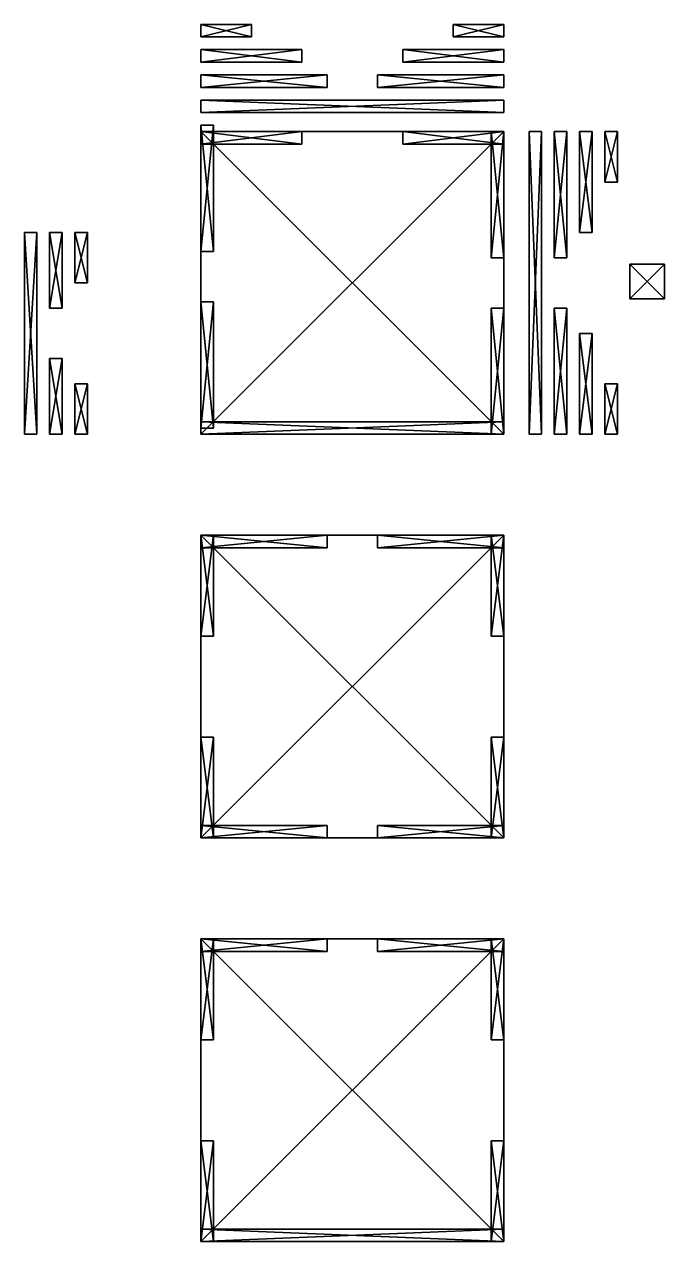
# Model space of a CAD drawing. Extents: x -1184 to 2456, y -2304 to 784.
# Drawn here: x 832 to 2456, y -2304 to 784 of the extents above; entities that cross this region are included whole.
import ezdxf

# ---------------------------------------------------------------- set-up
doc = ezdxf.new("R2010")
doc.units = 0

msp = doc.modelspace()

# ---------------------------------------------------------------- meshes
at = {"layer": 'OBJECT002', "color": 50}
mesh = msp.add_polyface(dxfattribs=at)
corners = [(1280, -256, 544), (1280, 512, 544), (2048, 512, 544), (2048, -256, 544), (1280, 512, 512), (1280, -256, 512), (2048, -256, 512), (2048, 512, 512)]
mesh.append_faces([[corners[k] for k in face] for face in [(1, 3, 0), (5, 7, 4), (4, 0, 5), (6, 2, 7), (7, 1, 4), (5, 3, 6)]], dxfattribs={"vtx0": -1})
mesh.append_faces([[corners[k] for k in face] for face in [(1, 2, 3), (5, 6, 7), (4, 1, 0), (6, 3, 2), (7, 2, 1), (5, 0, 3)]], dxfattribs={"vtx2": -1})
at = {"layer": 'OBJECT027', "color": 50}
mesh = msp.add_polyface(dxfattribs=at)
corners = [(896, 256, 479.999969), (896, 256, 223.999969), (928, 256, 223.999969), (928, 256, 479.999969), (928, 64, 223.999969), (928, 64, 479.999969), (896, 64, 223.999969), (896, 64, 479.999969)]
mesh.append_faces([[corners[k] for k in face] for face in [(1, 3, 0), (2, 5, 3), (1, 7, 6), (0, 5, 7), (2, 6, 4), (4, 7, 5)]], dxfattribs={"vtx0": -1})
mesh.append_faces([[corners[k] for k in face] for face in [(1, 2, 3), (2, 4, 5), (1, 0, 7), (0, 3, 5), (2, 1, 6), (4, 6, 7)]], dxfattribs={"vtx2": -1})
at = {"layer": 'OBJECT028', "color": 50}
mesh = msp.add_polyface(dxfattribs=at)
corners = [(928, -256, 479.999969), (928, -256, 223.999969), (896, -256, 223.999969), (896, -256, 479.999969), (928, -64, 223.999969), (928, -64, 479.999969), (896, -64, 223.999969), (896, -64, 479.999969)]
mesh.append_faces([[corners[k] for k in face] for face in [(1, 3, 0), (1, 5, 4), (2, 7, 3), (0, 7, 5), (2, 4, 6), (6, 5, 7)]], dxfattribs={"vtx0": -1})
mesh.append_faces([[corners[k] for k in face] for face in [(1, 2, 3), (1, 0, 5), (2, 6, 7), (0, 3, 7), (2, 1, 4), (6, 4, 5)]], dxfattribs={"vtx2": -1})
at = {"layer": 'OBJECT029', "color": 50}
mesh = msp.add_polyface(dxfattribs=at)
corners = [(960, 128.000015, 437.333313), (960, 256, 437.333313), (992, 256, 437.333313), (992, 128.000015, 437.333313), (992, 128.000015, 266.666656), (992, 256, 266.666656), (960, 256, 266.666656), (960, 128.000015, 266.666656)]
mesh.append_faces([[corners[k] for k in face] for face in [(1, 3, 0), (5, 7, 4), (5, 1, 6), (4, 2, 5), (6, 0, 7), (7, 3, 4)]], dxfattribs={"vtx0": -1})
mesh.append_faces([[corners[k] for k in face] for face in [(1, 2, 3), (5, 6, 7), (5, 2, 1), (4, 3, 2), (6, 1, 0), (7, 0, 3)]], dxfattribs={"vtx2": -1})
at = {"layer": 'OBJECT030', "color": 50}
mesh = msp.add_polyface(dxfattribs=at)
corners = [(991.999939, -128, 437.333313), (991.999939, -256, 437.333313), (959.999939, -256, 437.333313), (959.999939, -128, 437.333313), (959.999939, -128, 266.666656), (959.999939, -256, 266.666656), (991.999939, -256, 266.666656), (991.999939, -128, 266.666656)]
mesh.append_faces([[corners[k] for k in face] for face in [(1, 3, 0), (5, 7, 4), (5, 1, 6), (6, 0, 7), (4, 2, 5), (7, 3, 4)]], dxfattribs={"vtx0": -1})
mesh.append_faces([[corners[k] for k in face] for face in [(1, 2, 3), (5, 6, 7), (5, 2, 1), (6, 1, 0), (4, 3, 2), (7, 0, 3)]], dxfattribs={"vtx2": -1})
at = {"layer": 'OBJECT075', "color": 50}
mesh = msp.add_polyface(dxfattribs=at)
corners = [(832, -256, 479.999969), (832, 256, 479.999969), (864, 256, 479.999969), (864, -256, 479.999969), (832, 256, 223.999969), (832, -256, 223.999969), (864, -256, 223.999969), (864, 256, 223.999969)]
mesh.append_faces([[corners[k] for k in face] for face in [(1, 3, 0), (5, 7, 4), (4, 0, 5), (6, 2, 7), (7, 1, 4), (5, 3, 6)]], dxfattribs={"vtx0": -1})
mesh.append_faces([[corners[k] for k in face] for face in [(1, 2, 3), (5, 6, 7), (4, 1, 0), (6, 3, 2), (7, 2, 1), (5, 0, 3)]], dxfattribs={"vtx2": -1})
at = {"layer": 'OBJECT102', "color": 50}
mesh = msp.add_polyface(dxfattribs=at)
corners = [(1280, -1280, 544), (1280, -512, 544), (2048, -512, 544), (2048, -1280, 544), (1280, -512, 512), (1280, -1280, 512), (2048, -1280, 512), (2048, -512, 512)]
mesh.append_faces([[corners[k] for k in face] for face in [(1, 3, 0), (5, 7, 4), (4, 0, 5), (6, 2, 7), (7, 1, 4), (5, 3, 6)]], dxfattribs={"vtx0": -1})
mesh.append_faces([[corners[k] for k in face] for face in [(1, 2, 3), (5, 6, 7), (4, 1, 0), (6, 3, 2), (7, 2, 1), (5, 0, 3)]], dxfattribs={"vtx2": -1})
at = {"layer": 'OBJECT103', "color": 50}
mesh = msp.add_polyface(dxfattribs=at)
corners = [(1280, -2304, 544), (1280, -1536, 544), (2048, -1536, 544), (2048, -2304, 544), (1280, -1536, 512), (1280, -2304, 512), (2048, -2304, 512), (2048, -1536, 512)]
mesh.append_faces([[corners[k] for k in face] for face in [(1, 3, 0), (5, 7, 4), (4, 0, 5), (6, 2, 7), (7, 1, 4), (5, 3, 6)]], dxfattribs={"vtx0": -1})
mesh.append_faces([[corners[k] for k in face] for face in [(1, 2, 3), (5, 6, 7), (4, 1, 0), (6, 3, 2), (7, 2, 1), (5, 0, 3)]], dxfattribs={"vtx2": -1})
at = {"layer": 'OBJECT104', "color": 50}
mesh = msp.add_polyface(dxfattribs=at)
corners = [(1280, -256, 768), (1280, 512, 768), (2048, 512, 768), (2048, -256, 768), (1280, 512, 736), (1280, -256, 736), (2048, -256, 736), (2048, 512, 736)]
mesh.append_faces([[corners[k] for k in face] for face in [(1, 3, 0), (5, 7, 4), (4, 0, 5), (6, 2, 7), (7, 1, 4), (5, 3, 6)]], dxfattribs={"vtx0": -1})
mesh.append_faces([[corners[k] for k in face] for face in [(1, 2, 3), (5, 6, 7), (4, 1, 0), (6, 3, 2), (7, 2, 1), (5, 0, 3)]], dxfattribs={"vtx2": -1})
at = {"layer": 'OBJECT105', "color": 50}
mesh = msp.add_polyface(dxfattribs=at)
corners = [(1280, -1280, 768), (1280, -512, 768), (2048, -512, 768), (2048, -1280, 768), (1280, -512, 736), (1280, -1280, 736), (2048, -1280, 736), (2048, -512, 736)]
mesh.append_faces([[corners[k] for k in face] for face in [(1, 3, 0), (5, 7, 4), (4, 0, 5), (6, 2, 7), (7, 1, 4), (5, 3, 6)]], dxfattribs={"vtx0": -1})
mesh.append_faces([[corners[k] for k in face] for face in [(1, 2, 3), (5, 6, 7), (4, 1, 0), (6, 3, 2), (7, 2, 1), (5, 0, 3)]], dxfattribs={"vtx2": -1})
at = {"layer": 'OBJECT106', "color": 50}
mesh = msp.add_polyface(dxfattribs=at)
corners = [(1280, -2304, 768), (1280, -1536, 768), (2048, -1536, 768), (2048, -2304, 768), (1280, -1536, 736), (1280, -2304, 736), (2048, -2304, 736), (2048, -1536, 736)]
mesh.append_faces([[corners[k] for k in face] for face in [(1, 3, 0), (5, 7, 4), (4, 0, 5), (6, 2, 7), (7, 1, 4), (5, 3, 6)]], dxfattribs={"vtx0": -1})
mesh.append_faces([[corners[k] for k in face] for face in [(1, 2, 3), (5, 6, 7), (4, 1, 0), (6, 3, 2), (7, 2, 1), (5, 0, 3)]], dxfattribs={"vtx2": -1})
at = {"layer": 'OBJECT107', "color": 50}
mesh = msp.add_polyface(dxfattribs=at)
corners = [(2112, -256, 736), (2112, 512, 736), (2144, 512, 736), (2144, -256, 736), (2112, 512, 544), (2112, -256, 544), (2144, -256, 544), (2144, 512, 544)]
mesh.append_faces([[corners[k] for k in face] for face in [(1, 3, 0), (5, 7, 4), (4, 0, 5), (6, 2, 7), (7, 1, 4), (5, 3, 6)]], dxfattribs={"vtx0": -1})
mesh.append_faces([[corners[k] for k in face] for face in [(1, 2, 3), (5, 6, 7), (4, 1, 0), (6, 3, 2), (7, 2, 1), (5, 0, 3)]], dxfattribs={"vtx2": -1})
at = {"layer": 'OBJECT108', "color": 50}
mesh = msp.add_polyface(dxfattribs=at)
corners = [(2176, -256, 736), (2176, 64.000015, 736), (2208, 64.000015, 736), (2208, -256, 736), (2176, 64.000015, 544), (2176, -256, 544), (2208, -256, 544), (2208, 64.000015, 544)]
mesh.append_faces([[corners[k] for k in face] for face in [(1, 3, 0), (5, 7, 4), (4, 0, 5), (6, 2, 7), (7, 1, 4), (5, 3, 6)]], dxfattribs={"vtx0": -1})
mesh.append_faces([[corners[k] for k in face] for face in [(1, 2, 3), (5, 6, 7), (4, 1, 0), (6, 3, 2), (7, 2, 1), (5, 0, 3)]], dxfattribs={"vtx2": -1})
at = {"layer": 'OBJECT109', "color": 50}
mesh = msp.add_polyface(dxfattribs=at)
corners = [(2176, 192, 736), (2176, 512, 736), (2208, 512, 736), (2208, 192, 736), (2176, 512, 544), (2176, 192, 544), (2208, 192, 544), (2208, 512, 544)]
mesh.append_faces([[corners[k] for k in face] for face in [(1, 3, 0), (5, 7, 4), (4, 0, 5), (6, 2, 7), (7, 1, 4), (5, 3, 6)]], dxfattribs={"vtx0": -1})
mesh.append_faces([[corners[k] for k in face] for face in [(1, 2, 3), (5, 6, 7), (4, 1, 0), (6, 3, 2), (7, 2, 1), (5, 0, 3)]], dxfattribs={"vtx2": -1})
at = {"layer": 'OBJECT110', "color": 50}
mesh = msp.add_polyface(dxfattribs=at)
corners = [(2240, 256, 736), (2240, 512, 736), (2272, 512, 736), (2272, 256, 736), (2240, 512, 544), (2240, 256, 544), (2272, 256, 544), (2272, 512, 544)]
mesh.append_faces([[corners[k] for k in face] for face in [(1, 3, 0), (5, 7, 4), (4, 0, 5), (6, 2, 7), (7, 1, 4), (5, 3, 6)]], dxfattribs={"vtx0": -1})
mesh.append_faces([[corners[k] for k in face] for face in [(1, 2, 3), (5, 6, 7), (4, 1, 0), (6, 3, 2), (7, 2, 1), (5, 0, 3)]], dxfattribs={"vtx2": -1})
at = {"layer": 'OBJECT111', "color": 50}
mesh = msp.add_polyface(dxfattribs=at)
corners = [(2240, -256, 736), (2240, 0.000015, 736), (2272, 0.000015, 736), (2272, -256, 736), (2240, 0.000015, 544), (2240, -256, 544), (2272, -256, 544), (2272, 0.000015, 544)]
mesh.append_faces([[corners[k] for k in face] for face in [(1, 3, 0), (5, 7, 4), (4, 0, 5), (6, 2, 7), (7, 1, 4), (5, 3, 6)]], dxfattribs={"vtx0": -1})
mesh.append_faces([[corners[k] for k in face] for face in [(1, 2, 3), (5, 6, 7), (4, 1, 0), (6, 3, 2), (7, 2, 1), (5, 0, 3)]], dxfattribs={"vtx2": -1})
at = {"layer": 'OBJECT112', "color": 50}
mesh = msp.add_polyface(dxfattribs=at)
corners = [(2304, -256, 736), (2304, -128.000015, 736), (2336, -128.000015, 736), (2336, -256, 736), (2304, -128.000015, 544), (2304, -256, 544), (2336, -256, 544), (2336, -128.000015, 544)]
mesh.append_faces([[corners[k] for k in face] for face in [(1, 3, 0), (5, 7, 4), (4, 0, 5), (6, 2, 7), (7, 1, 4), (5, 3, 6)]], dxfattribs={"vtx0": -1})
mesh.append_faces([[corners[k] for k in face] for face in [(1, 2, 3), (5, 6, 7), (4, 1, 0), (6, 3, 2), (7, 2, 1), (5, 0, 3)]], dxfattribs={"vtx2": -1})
at = {"layer": 'OBJECT113', "color": 50}
mesh = msp.add_polyface(dxfattribs=at)
corners = [(2304, 384, 736), (2304, 512, 736), (2336, 512, 736), (2336, 384, 736), (2304, 512, 544), (2304, 384, 544), (2336, 384, 544), (2336, 512, 544)]
mesh.append_faces([[corners[k] for k in face] for face in [(1, 3, 0), (5, 7, 4), (4, 0, 5), (6, 2, 7), (7, 1, 4), (5, 3, 6)]], dxfattribs={"vtx0": -1})
mesh.append_faces([[corners[k] for k in face] for face in [(1, 2, 3), (5, 6, 7), (4, 1, 0), (6, 3, 2), (7, 2, 1), (5, 0, 3)]], dxfattribs={"vtx2": -1})
at = {"layer": 'OBJECT114', "color": 50}
mesh = msp.add_polyface(dxfattribs=at)
corners = [(2368, 176, 638), (2456, 176, 638), (2456, 88, 638), (2368, 88, 638), (2368, 88, 544), (2456, 88, 544), (2456, 176, 544), (2368, 176, 544)]
mesh.append_faces([[corners[k] for k in face] for face in [(1, 3, 0), (5, 7, 4), (3, 7, 0), (5, 1, 6), (0, 6, 1), (4, 2, 5)]], dxfattribs={"vtx0": -1})
mesh.append_faces([[corners[k] for k in face] for face in [(1, 2, 3), (5, 6, 7), (3, 4, 7), (5, 2, 1), (0, 7, 6), (4, 3, 2)]], dxfattribs={"vtx2": -1})
at = {"layer": 'OBJECT115', "color": 50}
mesh = msp.add_polyface(dxfattribs=at)
corners = [(2048, 560, 736), (1279.999878, 559.999939, 736), (1279.999878, 591.999939, 736), (2048, 592, 736), (1279.999878, 559.999939, 544), (2048, 560, 544), (2048, 592, 544), (1279.999878, 591.999939, 544)]
mesh.append_faces([[corners[k] for k in face] for face in [(1, 3, 0), (5, 7, 4), (4, 0, 5), (6, 2, 7), (7, 1, 4), (5, 3, 6)]], dxfattribs={"vtx0": -1})
mesh.append_faces([[corners[k] for k in face] for face in [(1, 2, 3), (5, 6, 7), (4, 1, 0), (6, 3, 2), (7, 2, 1), (5, 0, 3)]], dxfattribs={"vtx2": -1})
at = {"layer": 'OBJECT116', "color": 50}
mesh = msp.add_polyface(dxfattribs=at)
corners = [(2048, 624, 736), (1727.999878, 623.999939, 736), (1727.999878, 655.999939, 736), (2048, 656, 736), (1727.999878, 623.999939, 544), (2048, 624, 544), (2048, 656, 544), (1727.999878, 655.999939, 544)]
mesh.append_faces([[corners[k] for k in face] for face in [(1, 3, 0), (5, 7, 4), (4, 0, 5), (6, 2, 7), (7, 1, 4), (5, 3, 6)]], dxfattribs={"vtx0": -1})
mesh.append_faces([[corners[k] for k in face] for face in [(1, 2, 3), (5, 6, 7), (4, 1, 0), (6, 3, 2), (7, 2, 1), (5, 0, 3)]], dxfattribs={"vtx2": -1})
at = {"layer": 'OBJECT117', "color": 50}
mesh = msp.add_polyface(dxfattribs=at)
corners = [(1599.999878, 623.999939, 736), (1279.999878, 623.999939, 736), (1279.999878, 655.999939, 736), (1599.999878, 655.999939, 736), (1279.999878, 623.999939, 544), (1599.999878, 623.999939, 544), (1599.999878, 655.999939, 544), (1279.999878, 655.999939, 544)]
mesh.append_faces([[corners[k] for k in face] for face in [(1, 3, 0), (5, 7, 4), (4, 0, 5), (6, 2, 7), (7, 1, 4), (5, 3, 6)]], dxfattribs={"vtx0": -1})
mesh.append_faces([[corners[k] for k in face] for face in [(1, 2, 3), (5, 6, 7), (4, 1, 0), (6, 3, 2), (7, 2, 1), (5, 0, 3)]], dxfattribs={"vtx2": -1})
at = {"layer": 'OBJECT118', "color": 50}
mesh = msp.add_polyface(dxfattribs=at)
corners = [(1535.999878, 688, 736), (1279.999878, 687.999878, 736), (1279.999878, 719.999878, 736), (1535.999878, 720, 736), (1279.999878, 687.999878, 544), (1535.999878, 688, 544), (1535.999878, 720, 544), (1279.999878, 719.999878, 544)]
mesh.append_faces([[corners[k] for k in face] for face in [(1, 3, 0), (5, 7, 4), (4, 0, 5), (6, 2, 7), (7, 1, 4), (5, 3, 6)]], dxfattribs={"vtx0": -1})
mesh.append_faces([[corners[k] for k in face] for face in [(1, 2, 3), (5, 6, 7), (4, 1, 0), (6, 3, 2), (7, 2, 1), (5, 0, 3)]], dxfattribs={"vtx2": -1})
at = {"layer": 'OBJECT119', "color": 50}
mesh = msp.add_polyface(dxfattribs=at)
corners = [(2048, 688, 736), (1791.999878, 688, 736), (1791.999878, 720, 736), (2048, 720, 736), (1791.999878, 688, 544), (2048, 688, 544), (2048, 720, 544), (1791.999878, 720, 544)]
mesh.append_faces([[corners[k] for k in face] for face in [(1, 3, 0), (5, 7, 4), (4, 0, 5), (6, 2, 7), (7, 1, 4), (5, 3, 6)]], dxfattribs={"vtx0": -1})
mesh.append_faces([[corners[k] for k in face] for face in [(1, 2, 3), (5, 6, 7), (4, 1, 0), (6, 3, 2), (7, 2, 1), (5, 0, 3)]], dxfattribs={"vtx2": -1})
at = {"layer": 'OBJECT120', "color": 50}
mesh = msp.add_polyface(dxfattribs=at)
corners = [(2048, 752, 736), (1919.999878, 752, 736), (1919.999878, 784, 736), (2048, 784, 736), (1919.999878, 752, 544), (2048, 752, 544), (2048, 784, 544), (1919.999878, 784, 544)]
mesh.append_faces([[corners[k] for k in face] for face in [(1, 3, 0), (5, 7, 4), (4, 0, 5), (6, 2, 7), (7, 1, 4), (5, 3, 6)]], dxfattribs={"vtx0": -1})
mesh.append_faces([[corners[k] for k in face] for face in [(1, 2, 3), (5, 6, 7), (4, 1, 0), (6, 3, 2), (7, 2, 1), (5, 0, 3)]], dxfattribs={"vtx2": -1})
at = {"layer": 'OBJECT121', "color": 50}
mesh = msp.add_polyface(dxfattribs=at)
corners = [(1407.999878, 752, 736), (1279.999878, 751.999878, 736), (1279.999878, 783.999878, 736), (1407.999878, 784, 736), (1279.999878, 751.999878, 544), (1407.999878, 752, 544), (1407.999878, 784, 544), (1279.999878, 783.999878, 544)]
mesh.append_faces([[corners[k] for k in face] for face in [(1, 3, 0), (5, 7, 4), (4, 0, 5), (6, 2, 7), (7, 1, 4), (5, 3, 6)]], dxfattribs={"vtx0": -1})
mesh.append_faces([[corners[k] for k in face] for face in [(1, 2, 3), (5, 6, 7), (4, 1, 0), (6, 3, 2), (7, 2, 1), (5, 0, 3)]], dxfattribs={"vtx2": -1})
at = {"layer": 'OBJECT122', "color": 50}
mesh = msp.add_polyface(dxfattribs=at)
corners = [(2048, -256, 736), (1279.999878, -256.000061, 736), (1279.999878, -224.000061, 736), (2048, -224, 736), (1279.999878, -256.000061, 544), (2048, -256, 544), (2048, -224, 544), (1279.999878, -224.000061, 544)]
mesh.append_faces([[corners[k] for k in face] for face in [(1, 3, 0), (5, 7, 4), (4, 0, 5), (6, 2, 7), (7, 1, 4), (5, 3, 6)]], dxfattribs={"vtx0": -1})
mesh.append_faces([[corners[k] for k in face] for face in [(1, 2, 3), (5, 6, 7), (4, 1, 0), (6, 3, 2), (7, 2, 1), (5, 0, 3)]], dxfattribs={"vtx2": -1})
at = {"layer": 'OBJECT123', "color": 50}
mesh = msp.add_polyface(dxfattribs=at)
corners = [(2048, -2304, 736), (1279.999878, -2304, 736), (1279.999878, -2272, 736), (2048, -2272, 736), (1279.999878, -2304, 544), (2048, -2304, 544), (2048, -2272, 544), (1279.999878, -2272, 544)]
mesh.append_faces([[corners[k] for k in face] for face in [(1, 3, 0), (5, 7, 4), (4, 0, 5), (6, 2, 7), (7, 1, 4), (5, 3, 6)]], dxfattribs={"vtx0": -1})
mesh.append_faces([[corners[k] for k in face] for face in [(1, 2, 3), (5, 6, 7), (4, 1, 0), (6, 3, 2), (7, 2, 1), (5, 0, 3)]], dxfattribs={"vtx2": -1})
at = {"layer": 'OBJECT124', "color": 50}
mesh = msp.add_polyface(dxfattribs=at)
corners = [(1535.999878, 480, 736), (1279.999878, 479.999878, 736), (1279.999878, 511.999878, 736), (1535.999878, 512, 736), (1279.999878, 479.999878, 544), (1535.999878, 480, 544), (1535.999878, 512, 544), (1279.999878, 511.999878, 544)]
mesh.append_faces([[corners[k] for k in face] for face in [(1, 3, 0), (5, 7, 4), (4, 0, 5), (6, 2, 7), (7, 1, 4), (5, 3, 6)]], dxfattribs={"vtx0": -1})
mesh.append_faces([[corners[k] for k in face] for face in [(1, 2, 3), (5, 6, 7), (4, 1, 0), (6, 3, 2), (7, 2, 1), (5, 0, 3)]], dxfattribs={"vtx2": -1})
at = {"layer": 'OBJECT125', "color": 50}
mesh = msp.add_polyface(dxfattribs=at)
corners = [(2048, 480, 736), (1791.999878, 480, 736), (1791.999878, 512, 736), (2048, 512, 736), (1791.999878, 480, 544), (2048, 480, 544), (2048, 512, 544), (1791.999878, 512, 544)]
mesh.append_faces([[corners[k] for k in face] for face in [(1, 3, 0), (5, 7, 4), (4, 0, 5), (6, 2, 7), (7, 1, 4), (5, 3, 6)]], dxfattribs={"vtx0": -1})
mesh.append_faces([[corners[k] for k in face] for face in [(1, 2, 3), (5, 6, 7), (4, 1, 0), (6, 3, 2), (7, 2, 1), (5, 0, 3)]], dxfattribs={"vtx2": -1})
at = {"layer": 'OBJECT126', "color": 50}
mesh = msp.add_polyface(dxfattribs=at)
corners = [(2016, -768, 736), (2016, -512, 736), (2048, -512, 736), (2048, -768, 736), (2016, -512, 544), (2016, -768, 544), (2048, -768, 544), (2048, -512, 544)]
mesh.append_faces([[corners[k] for k in face] for face in [(1, 3, 0), (5, 7, 4), (4, 0, 5), (6, 2, 7), (7, 1, 4), (5, 3, 6)]], dxfattribs={"vtx0": -1})
mesh.append_faces([[corners[k] for k in face] for face in [(1, 2, 3), (5, 6, 7), (4, 1, 0), (6, 3, 2), (7, 2, 1), (5, 0, 3)]], dxfattribs={"vtx2": -1})
at = {"layer": 'OBJECT127', "color": 50}
mesh = msp.add_polyface(dxfattribs=at)
corners = [(2016, -1280, 736), (2016, -1024, 736), (2048, -1024, 736), (2048, -1280, 736), (2016, -1024, 544), (2016, -1280, 544), (2048, -1280, 544), (2048, -1024, 544)]
mesh.append_faces([[corners[k] for k in face] for face in [(1, 3, 0), (5, 7, 4), (4, 0, 5), (6, 2, 7), (7, 1, 4), (5, 3, 6)]], dxfattribs={"vtx0": -1})
mesh.append_faces([[corners[k] for k in face] for face in [(1, 2, 3), (5, 6, 7), (4, 1, 0), (6, 3, 2), (7, 2, 1), (5, 0, 3)]], dxfattribs={"vtx2": -1})
at = {"layer": 'OBJECT128', "color": 50}
mesh = msp.add_polyface(dxfattribs=at)
corners = [(1280, -768, 736), (1280, -512, 736), (1312, -512, 736), (1312, -768, 736), (1280, -512, 544), (1280, -768, 544), (1312, -768, 544), (1312, -512, 544)]
mesh.append_faces([[corners[k] for k in face] for face in [(1, 3, 0), (5, 7, 4), (4, 0, 5), (6, 2, 7), (7, 1, 4), (5, 3, 6)]], dxfattribs={"vtx0": -1})
mesh.append_faces([[corners[k] for k in face] for face in [(1, 2, 3), (5, 6, 7), (4, 1, 0), (6, 3, 2), (7, 2, 1), (5, 0, 3)]], dxfattribs={"vtx2": -1})
at = {"layer": 'OBJECT129', "color": 50}
mesh = msp.add_polyface(dxfattribs=at)
corners = [(1280, -1280, 736), (1280, -1024, 736), (1312, -1024, 736), (1312, -1280, 736), (1280, -1024, 544), (1280, -1280, 544), (1312, -1280, 544), (1312, -1024, 544)]
mesh.append_faces([[corners[k] for k in face] for face in [(1, 3, 0), (5, 7, 4), (4, 0, 5), (6, 2, 7), (7, 1, 4), (5, 3, 6)]], dxfattribs={"vtx0": -1})
mesh.append_faces([[corners[k] for k in face] for face in [(1, 2, 3), (5, 6, 7), (4, 1, 0), (6, 3, 2), (7, 2, 1), (5, 0, 3)]], dxfattribs={"vtx2": -1})
at = {"layer": 'OBJECT130', "color": 50}
mesh = msp.add_polyface(dxfattribs=at)
corners = [(2048, -544, 736), (1727.999878, -544.000061, 736), (1727.999878, -512.000061, 736), (2048, -512, 736), (1727.999878, -544.000061, 544), (2048, -544, 544), (2048, -512, 544), (1727.999878, -512.000061, 544)]
mesh.append_faces([[corners[k] for k in face] for face in [(1, 3, 0), (5, 7, 4), (4, 0, 5), (6, 2, 7), (7, 1, 4), (5, 3, 6)]], dxfattribs={"vtx0": -1})
mesh.append_faces([[corners[k] for k in face] for face in [(1, 2, 3), (5, 6, 7), (4, 1, 0), (6, 3, 2), (7, 2, 1), (5, 0, 3)]], dxfattribs={"vtx2": -1})
at = {"layer": 'OBJECT131', "color": 50}
mesh = msp.add_polyface(dxfattribs=at)
corners = [(1599.999878, -544.000061, 736), (1279.999878, -544.000061, 736), (1279.999878, -512.000061, 736), (1599.999878, -512.000061, 736), (1279.999878, -544.000061, 544), (1599.999878, -544.000061, 544), (1599.999878, -512.000061, 544), (1279.999878, -512.000061, 544)]
mesh.append_faces([[corners[k] for k in face] for face in [(1, 3, 0), (5, 7, 4), (4, 0, 5), (6, 2, 7), (7, 1, 4), (5, 3, 6)]], dxfattribs={"vtx0": -1})
mesh.append_faces([[corners[k] for k in face] for face in [(1, 2, 3), (5, 6, 7), (4, 1, 0), (6, 3, 2), (7, 2, 1), (5, 0, 3)]], dxfattribs={"vtx2": -1})
at = {"layer": 'OBJECT132', "color": 50}
mesh = msp.add_polyface(dxfattribs=at)
corners = [(2048, -1280, 736), (1727.999878, -1280, 736), (1727.999878, -1248, 736), (2048, -1248, 736), (1727.999878, -1280, 544), (2048, -1280, 544), (2048, -1248, 544), (1727.999878, -1248, 544)]
mesh.append_faces([[corners[k] for k in face] for face in [(1, 3, 0), (5, 7, 4), (4, 0, 5), (6, 2, 7), (7, 1, 4), (5, 3, 6)]], dxfattribs={"vtx0": -1})
mesh.append_faces([[corners[k] for k in face] for face in [(1, 2, 3), (5, 6, 7), (4, 1, 0), (6, 3, 2), (7, 2, 1), (5, 0, 3)]], dxfattribs={"vtx2": -1})
at = {"layer": 'OBJECT133', "color": 50}
mesh = msp.add_polyface(dxfattribs=at)
corners = [(1599.999878, -1280, 736), (1279.999878, -1280, 736), (1279.999878, -1248, 736), (1599.999878, -1248, 736), (1279.999878, -1280, 544), (1599.999878, -1280, 544), (1599.999878, -1248, 544), (1279.999878, -1248, 544)]
mesh.append_faces([[corners[k] for k in face] for face in [(1, 3, 0), (5, 7, 4), (4, 0, 5), (6, 2, 7), (7, 1, 4), (5, 3, 6)]], dxfattribs={"vtx0": -1})
mesh.append_faces([[corners[k] for k in face] for face in [(1, 2, 3), (5, 6, 7), (4, 1, 0), (6, 3, 2), (7, 2, 1), (5, 0, 3)]], dxfattribs={"vtx2": -1})
at = {"layer": 'OBJECT134', "color": 50}
mesh = msp.add_polyface(dxfattribs=at)
corners = [(2016, -1792, 736), (2016, -1536, 736), (2048, -1536, 736), (2048, -1792, 736), (2016, -1536, 544), (2016, -1792, 544), (2048, -1792, 544), (2048, -1536, 544)]
mesh.append_faces([[corners[k] for k in face] for face in [(1, 3, 0), (5, 7, 4), (4, 0, 5), (6, 2, 7), (7, 1, 4), (5, 3, 6)]], dxfattribs={"vtx0": -1})
mesh.append_faces([[corners[k] for k in face] for face in [(1, 2, 3), (5, 6, 7), (4, 1, 0), (6, 3, 2), (7, 2, 1), (5, 0, 3)]], dxfattribs={"vtx2": -1})
at = {"layer": 'OBJECT135', "color": 50}
mesh = msp.add_polyface(dxfattribs=at)
corners = [(2016, -2304, 736), (2016, -2048, 736), (2048, -2048, 736), (2048, -2304, 736), (2016, -2048, 544), (2016, -2304, 544), (2048, -2304, 544), (2048, -2048, 544)]
mesh.append_faces([[corners[k] for k in face] for face in [(1, 3, 0), (5, 7, 4), (4, 0, 5), (6, 2, 7), (7, 1, 4), (5, 3, 6)]], dxfattribs={"vtx0": -1})
mesh.append_faces([[corners[k] for k in face] for face in [(1, 2, 3), (5, 6, 7), (4, 1, 0), (6, 3, 2), (7, 2, 1), (5, 0, 3)]], dxfattribs={"vtx2": -1})
at = {"layer": 'OBJECT136', "color": 50}
mesh = msp.add_polyface(dxfattribs=at)
corners = [(1280, -1792, 736), (1280, -1536, 736), (1312, -1536, 736), (1312, -1792, 736), (1280, -1536, 544), (1280, -1792, 544), (1312, -1792, 544), (1312, -1536, 544)]
mesh.append_faces([[corners[k] for k in face] for face in [(1, 3, 0), (5, 7, 4), (4, 0, 5), (6, 2, 7), (7, 1, 4), (5, 3, 6)]], dxfattribs={"vtx0": -1})
mesh.append_faces([[corners[k] for k in face] for face in [(1, 2, 3), (5, 6, 7), (4, 1, 0), (6, 3, 2), (7, 2, 1), (5, 0, 3)]], dxfattribs={"vtx2": -1})
at = {"layer": 'OBJECT137', "color": 50}
mesh = msp.add_polyface(dxfattribs=at)
corners = [(1280, -2304, 736), (1280, -2048, 736), (1312, -2048, 736), (1312, -2304, 736), (1280, -2048, 544), (1280, -2304, 544), (1312, -2304, 544), (1312, -2048, 544)]
mesh.append_faces([[corners[k] for k in face] for face in [(1, 3, 0), (5, 7, 4), (4, 0, 5), (6, 2, 7), (7, 1, 4), (5, 3, 6)]], dxfattribs={"vtx0": -1})
mesh.append_faces([[corners[k] for k in face] for face in [(1, 2, 3), (5, 6, 7), (4, 1, 0), (6, 3, 2), (7, 2, 1), (5, 0, 3)]], dxfattribs={"vtx2": -1})
at = {"layer": 'OBJECT138', "color": 50}
mesh = msp.add_polyface(dxfattribs=at)
corners = [(2048, -1568, 736), (1727.999878, -1568, 736), (1727.999878, -1536, 736), (2048, -1536, 736), (1727.999878, -1568, 544), (2048, -1568, 544), (2048, -1536, 544), (1727.999878, -1536, 544)]
mesh.append_faces([[corners[k] for k in face] for face in [(1, 3, 0), (5, 7, 4), (4, 0, 5), (6, 2, 7), (7, 1, 4), (5, 3, 6)]], dxfattribs={"vtx0": -1})
mesh.append_faces([[corners[k] for k in face] for face in [(1, 2, 3), (5, 6, 7), (4, 1, 0), (6, 3, 2), (7, 2, 1), (5, 0, 3)]], dxfattribs={"vtx2": -1})
at = {"layer": 'OBJECT139', "color": 50}
mesh = msp.add_polyface(dxfattribs=at)
corners = [(1599.999878, -1568, 736), (1279.999878, -1568, 736), (1279.999878, -1536, 736), (1599.999878, -1536, 736), (1279.999878, -1568, 544), (1599.999878, -1568, 544), (1599.999878, -1536, 544), (1279.999878, -1536, 544)]
mesh.append_faces([[corners[k] for k in face] for face in [(1, 3, 0), (5, 7, 4), (4, 0, 5), (6, 2, 7), (7, 1, 4), (5, 3, 6)]], dxfattribs={"vtx0": -1})
mesh.append_faces([[corners[k] for k in face] for face in [(1, 2, 3), (5, 6, 7), (4, 1, 0), (6, 3, 2), (7, 2, 1), (5, 0, 3)]], dxfattribs={"vtx2": -1})
at = {"layer": 'OBJECT140', "color": 50}
mesh = msp.add_polyface(dxfattribs=at)
corners = [(2016, -256, 736), (2016, 64.000015, 736), (2048, 64.000015, 736), (2048, -256, 736), (2016, 64.000015, 544), (2016, -256, 544), (2048, -256, 544), (2048, 64.000015, 544)]
mesh.append_faces([[corners[k] for k in face] for face in [(1, 3, 0), (5, 7, 4), (4, 0, 5), (6, 2, 7), (7, 1, 4), (5, 3, 6)]], dxfattribs={"vtx0": -1})
mesh.append_faces([[corners[k] for k in face] for face in [(1, 2, 3), (5, 6, 7), (4, 1, 0), (6, 3, 2), (7, 2, 1), (5, 0, 3)]], dxfattribs={"vtx2": -1})
at = {"layer": 'OBJECT141', "color": 50}
mesh = msp.add_polyface(dxfattribs=at)
corners = [(2016, 192, 736), (2016, 512, 736), (2048, 512, 736), (2048, 192, 736), (2016, 512, 544), (2016, 192, 544), (2048, 192, 544), (2048, 512, 544)]
mesh.append_faces([[corners[k] for k in face] for face in [(1, 3, 0), (5, 7, 4), (4, 0, 5), (6, 2, 7), (7, 1, 4), (5, 3, 6)]], dxfattribs={"vtx0": -1})
mesh.append_faces([[corners[k] for k in face] for face in [(1, 2, 3), (5, 6, 7), (4, 1, 0), (6, 3, 2), (7, 2, 1), (5, 0, 3)]], dxfattribs={"vtx2": -1})
at = {"layer": 'OBJECT142', "color": 50}
mesh = msp.add_polyface(dxfattribs=at)
corners = [(1280, -240, 736), (1280, 80.000015, 736), (1312, 80.000015, 736), (1312, -240, 736), (1280, 80.000015, 544), (1280, -240, 544), (1312, -240, 544), (1312, 80.000015, 544)]
mesh.append_faces([[corners[k] for k in face] for face in [(1, 3, 0), (5, 7, 4), (4, 0, 5), (6, 2, 7), (7, 1, 4), (5, 3, 6)]], dxfattribs={"vtx0": -1})
mesh.append_faces([[corners[k] for k in face] for face in [(1, 2, 3), (5, 6, 7), (4, 1, 0), (6, 3, 2), (7, 2, 1), (5, 0, 3)]], dxfattribs={"vtx2": -1})
at = {"layer": 'OBJECT143', "color": 50}
mesh = msp.add_polyface(dxfattribs=at)
corners = [(1280, 208, 736), (1280, 528, 736), (1312, 528, 736), (1312, 208, 736), (1280, 528, 544), (1280, 208, 544), (1312, 208, 544), (1312, 528, 544)]
mesh.append_faces([[corners[k] for k in face] for face in [(1, 3, 0), (5, 7, 4), (4, 0, 5), (6, 2, 7), (7, 1, 4), (5, 3, 6)]], dxfattribs={"vtx0": -1})
mesh.append_faces([[corners[k] for k in face] for face in [(1, 2, 3), (5, 6, 7), (4, 1, 0), (6, 3, 2), (7, 2, 1), (5, 0, 3)]], dxfattribs={"vtx2": -1})

doc.saveas('drawing.dxf')
